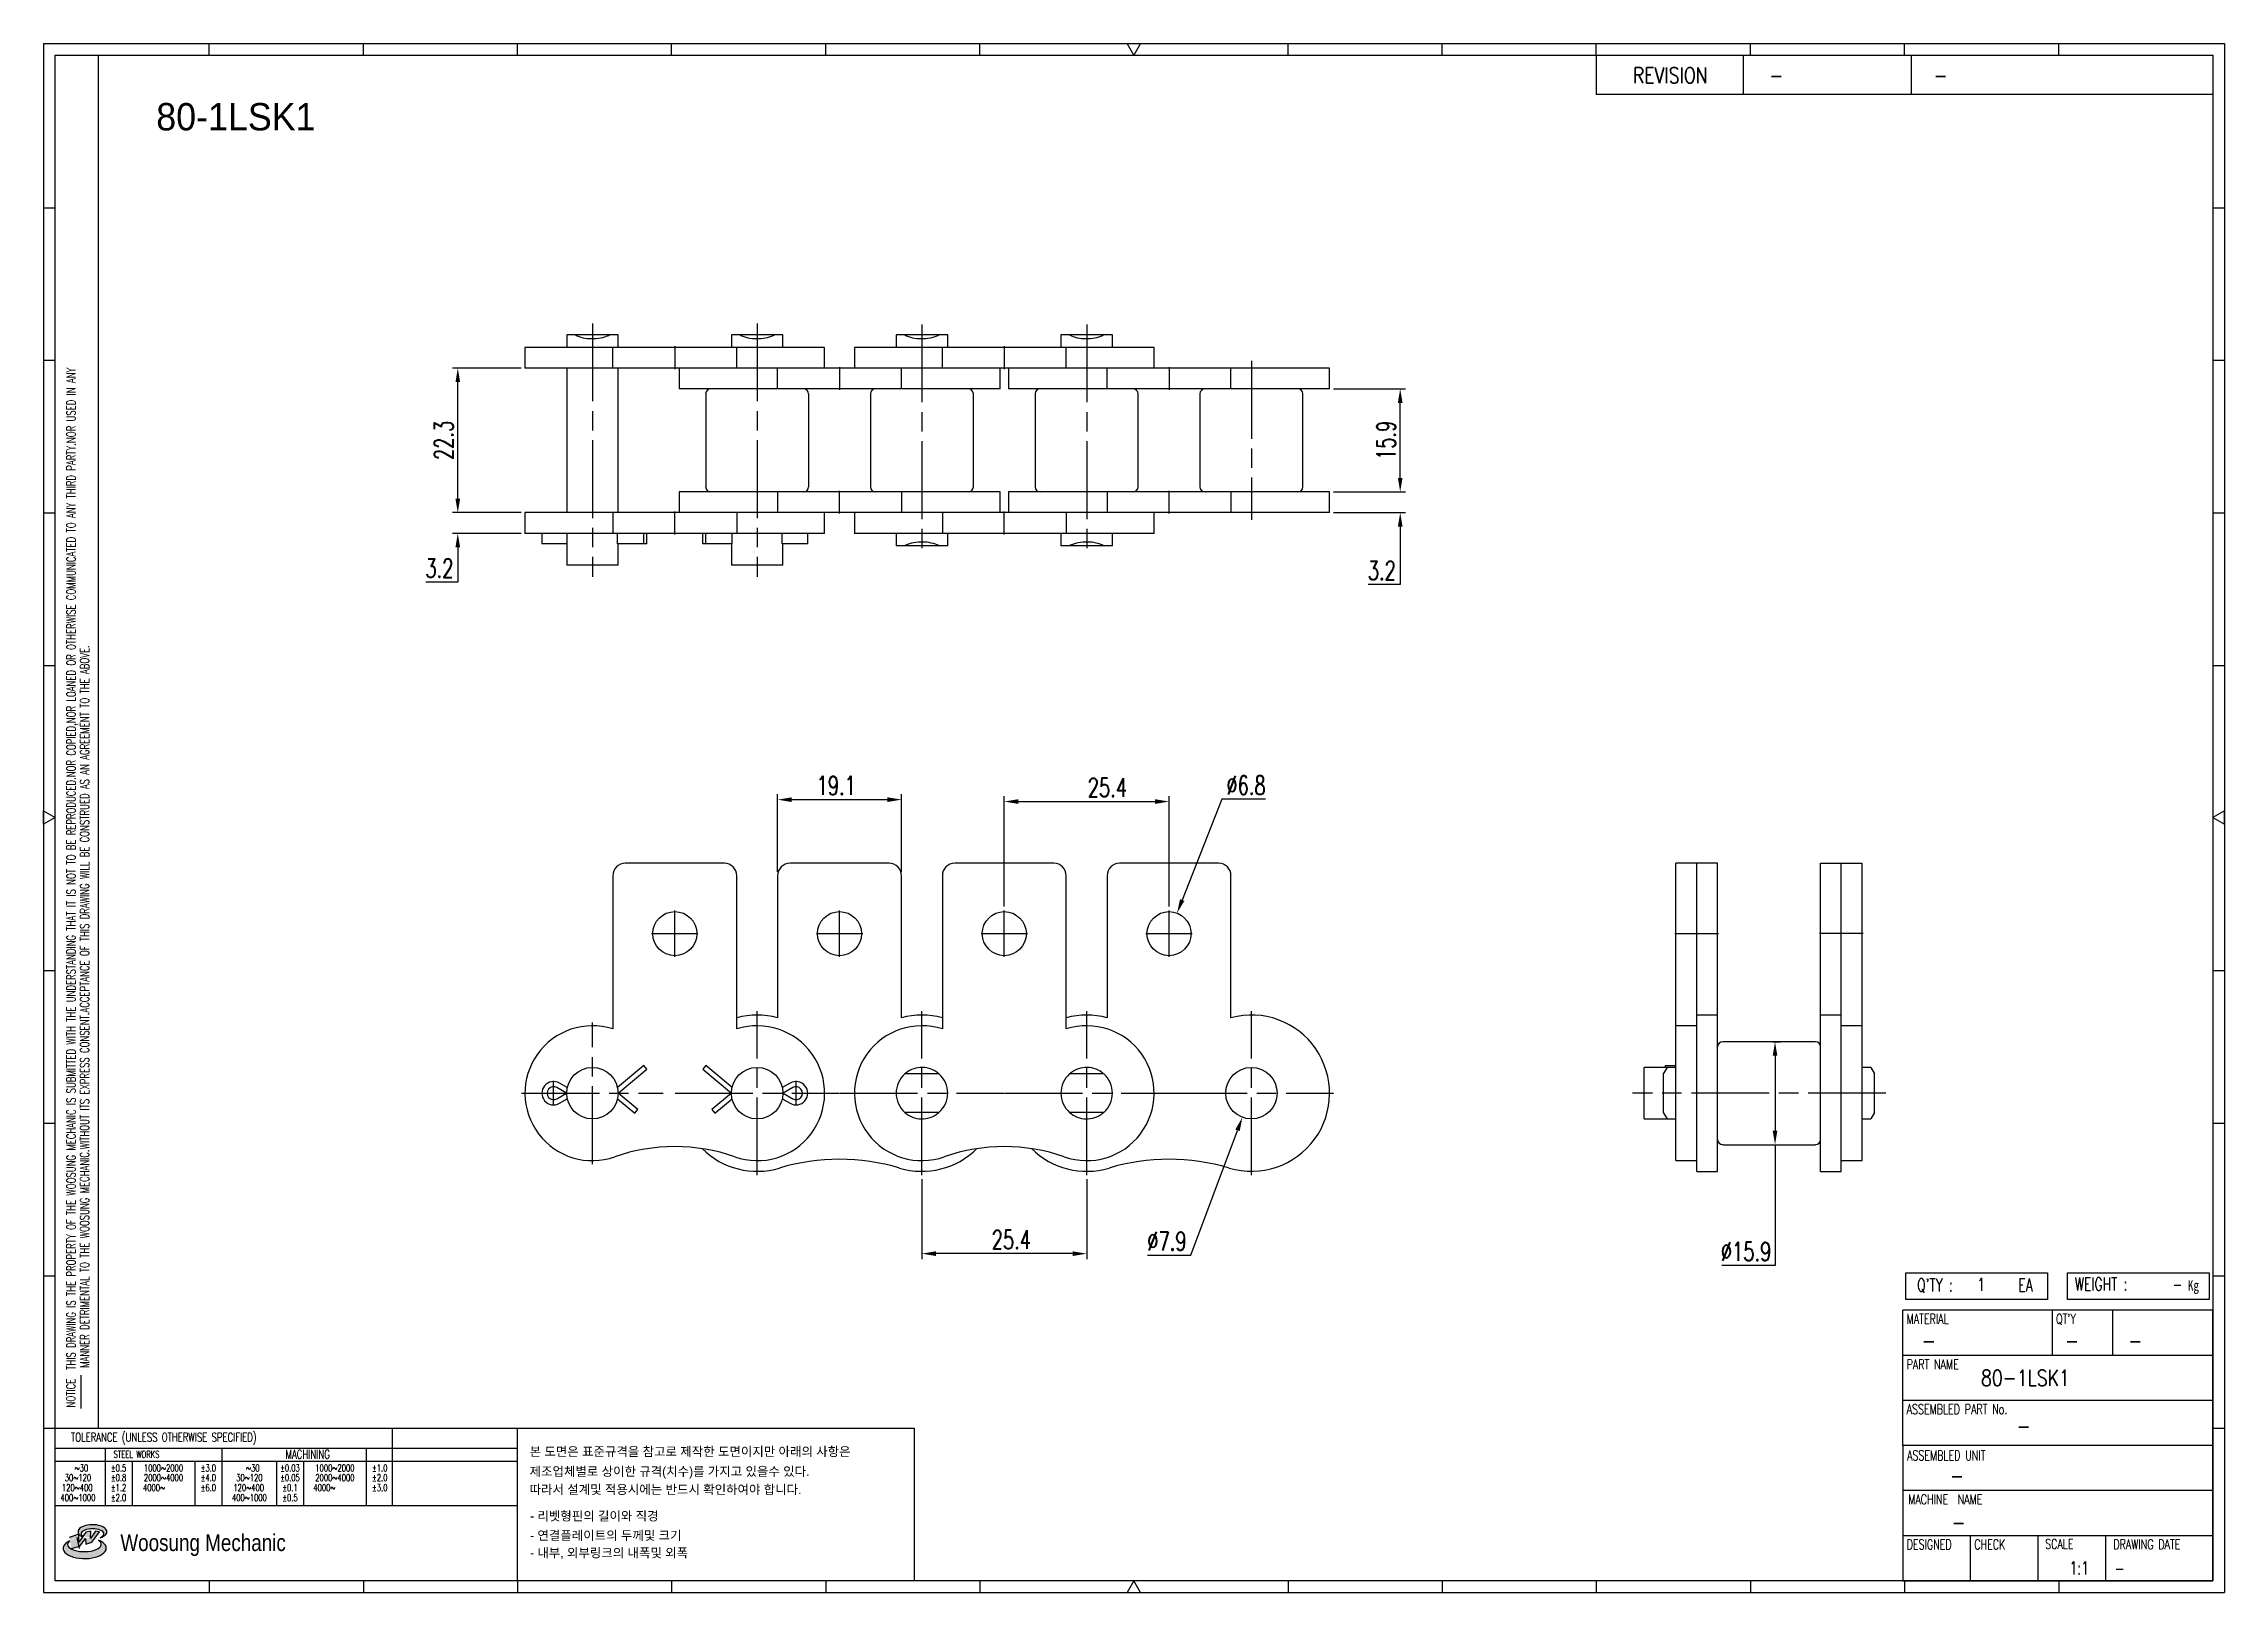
# Model space of a CAD drawing. Header units: millimetres. Extents: x 1209 to 1546, y 59 to 298.
import ezdxf
from ezdxf.enums import TextEntityAlignment as Align

# ---------------------------------------------------------------- set-up
doc = ezdxf.new("R2010")
doc.units = ezdxf.units.MM
doc.linetypes.add('AM_ISO08W050', pattern=[18, 12, -1.5, 3, -1.5])
doc.layers.get('Defpoints').update_dxf_attribs({"color": 80})
doc.layers.add('CL1', color=140, linetype='AM_ISO08W050', lineweight=25)
for name, color, linetype in [('S-DIM', 7, 'Continuous'), ('TITLE', 7, 'Continuous'), ('도면레이아웃', 7, 'Continuous')]:
    doc.layers.add(name, color=color, linetype=linetype)
doc.styles.add('HAN', font='ROMANS.shx', dxfattribs={"width": 0.7, "bigfont": 'whgtxt.shx'})
doc.styles.add('HKD_ST2', font='romans.shx', dxfattribs={"width": 0.7, "height": 4, "bigfont": '@extfont2.shx'})
doc.styles.add('HSG', font='SIMPLEX.shx', dxfattribs={"width": 0.7, "bigfont": 'HSG.shx'})
doc.styles.add('MtXpl_', font='Gulim.ttf')
doc.styles.add('SLDTEXTSTYLE4', font='arial.ttf', dxfattribs={"width": 0.8})
doc.dimstyles.new('AP1.2', dxfattribs={"dimscale": 1.2, "dimtxt": 2.4, "dimasz": 1.8, "dimexe": 0.7, "dimexo": 0.5, "dimgap": 0.6, "dimtad": 1, "dimtoh": 1, "dimdec": 1, "dimrnd": 0.01, "dimzin": 9, "dimdsep": 46, "dimtxsty": 'HSG', "dimcen": 0, "dimclrd": 251, "dimclre": 251, "dimclrt": 60, "dimazin": 2, "dimtp": 1, "dimtm": 1, "dimtfac": 0.5, "dimtdec": 1, "dimtofl": 0, "dimtmove": 0, "dimatfit": 3, "dimfxl": 0, "dimtvp": 1, "dimtolj": 2, "dimlwd": -1, "dimlwe": -1, "dimarcsym": 0})

# ---------------------------------------------------------------- blocks, each defined once
blk = doc.blocks.new('MAST')
at = {"layer": '도면레이아웃'}
h = blk.add_hatch(color=10, dxfattribs=at)
h.paths.add_polyline_path([(1.544, 35.177), (1.554, 34.966), (1.779, 35.034), (2.054, 35.422), (1.908, 35.446), (1.728, 35.167), (1.741, 35.439), (1.547, 35.405), (1.292, 35.041), (1.295, 35.33), (0.943, 35.208), (1.03, 34.8), (1.336, 34.885)])
edge = h.paths.add_edge_path()
edge.add_ellipse((1.795, 35.421), major_axis=(-0.53, 0), ratio=0.487785, start_angle=122.36065, end_angle=403.39574)
edge.add_line((1.411, 35.244), (1.419, 35.261))
edge.add_ellipse((1.798, 35.344), major_axis=(-0.423, 0), ratio=0.444396, start_angle=131.58977, end_angle=386.19408, ccw=False)
edge = h.paths.add_edge_path()
edge.add_ellipse((1.512, 34.815), major_axis=(-0.793, 0), ratio=0.480113, start_angle=314.67633, end_angle=590.85213)
edge.add_ellipse((1.501, 34.958), major_axis=(-0.62, 0), ratio=0.43311, start_angle=331.7024, end_angle=574.42495, ccw=False)
at = {"color": 140}
for p, q in [((0, 90.118), (80.15, 90.118)), ((0, 90.118), (0, 33.191)), ((80.15, 90.118), (80.15, 33.191)), ((57.068, 89.693), (57.068, 88.246)), ((62.47, 89.693), (62.47, 88.246)), ((68.635, 89.693), (68.635, 88.246)), ((79.725, 88.246), (57.068, 88.246)), ((68.449, 43.961), (68.449, 44.936)), ((68.449, 44.936), (73.654, 44.936)), ((73.654, 44.936), (73.654, 43.961)), ((74.39, 43.961), (74.39, 44.936)), ((74.39, 44.936), (79.595, 44.936)), ((79.595, 44.936), (79.595, 43.961)), ((68.336, 38.59), (68.336, 43.563)), ((79.725, 43.563), (68.336, 43.563)), ((73.654, 43.961), (68.449, 43.961)), ((73.827, 43.563), (73.827, 41.905)), ((79.595, 43.961), (74.39, 43.961)), ((76.037, 43.563), (76.037, 41.905)), ((79.725, 38.59), (79.725, 43.563)), ((79.725, 41.905), (68.336, 41.905)), ((79.725, 40.248), (68.336, 40.248)), ((68.336, 38.59), (68.336, 33.616)), ((79.725, 38.59), (68.336, 38.59)), ((79.725, 33.616), (79.725, 38.59)), ((79.725, 36.932), (68.336, 36.932)), ((79.725, 35.274), (68.336, 35.274)), ((70.822, 33.616), (70.822, 35.274)), ((73.309, 33.616), (73.309, 35.274)), ((75.796, 33.616), (75.796, 35.274)), ((0, 33.191), (80.15, 33.191)), ((68.336, 33.616), (79.725, 33.616))]:
    blk.add_line(p, q, dxfattribs=at)
for p, q in [((6.089, 89.693), (6.089, 90.118)), ((11.753, 89.693), (11.753, 90.118)), ((17.418, 89.693), (17.418, 90.118)), ((23.082, 89.693), (23.082, 90.118)), ((28.746, 89.693), (28.746, 90.118)), ((34.411, 89.693), (34.411, 90.118)), ((45.739, 89.693), (45.739, 90.118)), ((51.404, 89.693), (51.404, 90.118)), ((57.068, 89.693), (57.068, 90.118)), ((62.732, 89.693), (62.732, 90.118)), ((68.397, 89.693), (68.397, 90.118)), ((74.061, 89.693), (74.061, 90.118)), ((0, 84.085), (0.425, 84.085)), ((79.725, 84.085), (80.15, 84.085)), ((0, 78.478), (0.425, 78.478)), ((79.725, 78.478), (80.15, 78.478)), ((0, 72.87), (0.425, 72.87)), ((79.725, 72.87), (80.15, 72.87)), ((0, 67.262), (0.425, 67.262)), ((79.725, 67.262), (80.15, 67.262)), ((0, 56.047), (0.425, 56.047)), ((79.725, 56.047), (80.15, 56.047)), ((0, 50.439), (0.425, 50.439)), ((79.725, 50.439), (80.15, 50.439)), ((0, 44.832), (0.425, 44.832)), ((79.725, 44.832), (80.15, 44.832)), ((1.377, 39.947), (1.377, 41.174)), ((0, 39.224), (0.425, 39.224)), ((79.725, 39.224), (80.15, 39.224)), ((6.089, 33.616), (6.089, 33.191)), ((11.753, 33.616), (11.753, 33.191)), ((17.418, 33.616), (17.418, 33.191)), ((23.082, 33.616), (23.082, 33.191)), ((28.746, 33.616), (28.746, 33.191)), ((34.411, 33.616), (34.411, 33.191)), ((45.739, 33.616), (45.739, 33.191)), ((51.404, 33.616), (51.404, 33.191)), ((57.068, 33.616), (57.068, 33.191)), ((62.732, 33.616), (62.732, 33.191)), ((68.397, 33.616), (68.397, 33.191)), ((74.061, 33.616), (74.061, 33.191))]:
    blk.add_line(p, q)
at = {"color": 2}
for p, q in [((2.017, 39.224), (2.017, 89.693)), ((0.425, 39.224), (17.418, 39.224)), ((0.425, 38.487), (17.418, 38.487)), ((2.257, 38.487), (2.257, 36.382)), ((6.557, 38.5), (6.557, 36.382)), ((11.857, 38.487), (11.857, 36.382)), ((12.816, 39.224), (12.816, 36.382)), ((17.418, 33.616), (17.418, 39.224)), ((0.425, 38.012), (17.418, 38.012)), ((3.257, 38.012), (3.257, 36.382)), ((5.557, 38.012), (5.557, 36.382)), ((8.557, 38.012), (8.557, 36.382)), ((9.557, 38.026), (9.557, 36.382)), ((0.425, 36.382), (17.418, 36.382))]:
    blk.add_line(p, q, dxfattribs=at)
for points in [[(40.075, 89.693), (39.83, 90.118), (40.32, 90.118)], [(0.425, 61.679), (0, 61.433), (0, 61.924)], [(79.725, 61.679), (80.15, 61.433), (80.15, 61.924)], [(40.075, 33.616), (39.83, 33.191), (40.32, 33.191)]]:
    blk.add_lwpolyline(points, close=True)
at = {"color": 140}
blk.add_lwpolyline([(0.425, 89.693), (79.725, 89.693), (79.725, 33.616), (0.425, 33.616)], close=True, dxfattribs=at)
at = {"layer": '도면레이아웃'}
for p, q in [((1.295, 35.33), (0.943, 35.208)), ((1.547, 35.405), (1.292, 35.041)), ((1.292, 35.041), (1.295, 35.33)), ((1.741, 35.439), (1.547, 35.405)), ((1.908, 35.446), (1.728, 35.167)), ((1.728, 35.167), (1.741, 35.439)), ((1.779, 35.034), (2.054, 35.422)), ((2.054, 35.422), (1.908, 35.446)), ((1.03, 34.8), (1.336, 34.885)), ((1.224, 35.208), (1.311, 34.8)), ((1.224, 35.208), (1.224, 35.208)), ((1.336, 34.885), (1.544, 35.177)), ((1.419, 35.261), (1.411, 35.244)), ((1.544, 35.177), (1.554, 34.966)), ((1.554, 34.966), (1.779, 35.034))]:
    blk.add_line(p, q, dxfattribs=at)
for centre, major_axis, ratio, start_param, end_param in [((1.795, 35.421), (-0.53, 0), 0.487785, 2.135596, 7.040584), ((1.798, 35.344), (-0.423, 0), 0.444396, 2.296675, 6.740358), ((1.512, 34.815), (-0.793, 0), 0.480113, 5.492138, 10.312315), ((1.501, 34.958), (-0.62, 0), 0.43311, 5.789299, 10.025607)]:
    blk.add_ellipse(centre, major_axis=major_axis, ratio=ratio, start_param=start_param, end_param=end_param, dxfattribs=at)
for s, height, style, width, p in [('REVISION', 0.5806, 'HAN', 0.8, (58.415, 88.664)), ('-', 0.581, 'HAN', 0.8, (63.426, 88.664)), ('-', 0.581, 'HAN', 0.8, (69.468, 88.664)), ("Q'TY : ", 0.4746, 'HKD_ST2', 0.7, (68.857, 44.253)), ('1', 0.475, 'HKD_ST2', 0.7, (71.071, 44.275)), ('EA', 0.4746, 'HKD_ST2', 0.7, (72.578, 44.253)), ('WEIGHT : ', 0.4746, 'HKD_ST2', 0.7, (74.65, 44.286)), ('-', 0.581, 'HAN', 0.8, (69.029, 42.157)), ('-', 0.581, 'HAN', 0.8, (74.289, 42.157)), ('-', 0.581, 'HAN', 0.8, (76.623, 42.157)), ('-', 0.581, 'HAN', 0.8, (72.515, 39.013)), ('-', 0.581, 'HAN', 0.8, (70.067, 37.189)), ('-', 0.581, 'HAN', 0.8, (70.126, 35.48)), ('1:1', 0.4746, 'HKD_ST2', 0.7, (74.458, 33.848)), ('-', 0.475, 'HKD_ST2', 0.7, (76.112, 33.837))]:
    blk.add_text(s, height=height, dxfattribs=dict(style=style, width=width)).set_placement(p)
at = {"color": 6, "style": 'HKD_ST2', "width": 0.7}
for s, p in [(' THIS DRAWING IS THE PROPERTY OF THE WOOSUNG MECHANIC IS SUBMITTED WITH THE UNDERSTANDING THAT IT IS NOT TO BE REPRODUCED.NOR COPIED,NOR LOANED OR OTHERWISE COMMUNICATED TO ANY THIRD PARTY.NOR USED IN ANY', (1.173, 41.217)), ('MANNER DETRIMENTAL TO THE WOOSUNG MECHANIC.WITHOUT ITS EXPRESS CONSENT.ACCEPTANCE OF THIS DRAWING WILL BE CONSTRUED AS AN AGREEMENT TO THE ABOVE.', (1.672, 41.447))]:
    blk.add_text(s, height=0.326266, rotation=90, dxfattribs=at).set_placement(p)
at = {"style": 'HKD_ST2', "width": 0.7}
blk.add_text('-', height=0.475, dxfattribs=at).set_placement((78.613, 44.286), align=Align.RIGHT)
at = {"color": 254, "style": 'HKD_ST2', "width": 0.7}
for s, height, p in [('MATERIAL', 0.3651, (68.474, 43.425)), ("QT'Y", 0.3651, (73.965, 43.425)), ('PART NAME', 0.3651, (68.474, 41.756)), ('ASSEMBLED PART No.', 0.36511, (68.474, 40.109)), ('ASSEMBLED UNIT', 0.36511, (68.49, 38.408)), ('MACHINE  NAME', 0.36511, (68.532, 36.794)), ('DESIGNED', 0.3651, (68.474, 35.136)), ('CHECK', 0.3651, (70.961, 35.136)), ('SCALE', 0.3651, (73.566, 35.153)), ('DRAWING DATE', 0.36511, (76.071, 35.141))]:
    blk.add_text(s, height=height, dxfattribs=at).set_placement(p, align=Align.TOP_LEFT)
at = {"style": 'HKD_ST2', "width": 0.7}
blk.add_text('NOTICE', height=0.3263, rotation=90, dxfattribs=at).set_placement((1.163, 39.988))
blk.add_text('TOLERANCE (UNLESS OTHERWISE SPECIFIED)', height=0.32627, dxfattribs=at).set_placement((4.417, 38.896), align=Align.MIDDLE_CENTER)
at = {"color": 4, "style": 'HKD_ST2', "width": 0.7}
for s, height, p in [('%%12630', 0.261, (1.389, 37.762)), ('1000%%1262000', 0.26101, (4.407, 37.762)), ('%%12630', 0.261, (7.689, 37.762)), ('1000%%1262000', 0.26101, (10.707, 37.762)), ('120%%126400', 0.26101, (1.237, 37.045)), ('30%%126120', 0.261, (1.263, 37.411)), ('4000%%126', 0.261, (4.061, 37.045)), ('2000%%1264000', 0.26101, (4.407, 37.411)), ('120%%126400', 0.26101, (7.537, 37.045)), ('30%%126120', 0.261, (7.563, 37.411)), ('4000%%126', 0.261, (10.321, 37.045)), ('2000%%1264000', 0.26101, (10.707, 37.411)), ('400%%1261000', 0.26101, (1.263, 36.67)), ('400%%1261000', 0.26101, (7.563, 36.67))]:
    blk.add_text(s, height=height, dxfattribs=at).set_placement(p, align=Align.MIDDLE_CENTER)
for s, height, p in [('%%P0.5', 0.261, (2.757, 37.762)), ('STEEL WORKS', 0.26101, (3.416, 38.268)), ('%%P3.0', 0.261, (6.057, 37.762)), ('%%P0.03', 0.261, (9.057, 37.762)), ('MACHINING', 0.3263, (9.707, 38.27)), ('%%P1.0', 0.261, (12.357, 37.762)), ('%%P0.8', 0.261, (2.757, 37.411)), ('%%P1.2', 0.261, (2.757, 37.045)), ('%%P4.0', 0.261, (6.057, 37.411)), ('%%P6.0', 0.261, (6.057, 37.045)), ('%%P0.05', 0.261, (9.057, 37.411)), ('%%P0.1', 0.261, (9.057, 37.045)), ('%%P2.0', 0.261, (12.357, 37.411)), ('%%P3.0', 0.261, (12.357, 37.045)), ('%%P2.0', 0.261, (2.757, 36.67)), ('%%P0.5', 0.261, (9.057, 36.67))]:
    blk.add_text(s, height=height, dxfattribs=at).set_placement(p, align=Align.MIDDLE)
at = {"color": 1, "style": 'SLDTEXTSTYLE4', "width": 0.8}
blk.add_text('Woosung Mechanic', height=0.61957, dxfattribs=at).set_placement((2.822, 34.711))
at = {"layer": 'TITLE', "width": 0.8}
blk.add_text('Kg', height=0.3789, dxfattribs=at).set_placement((78.807, 44.286))
blk = doc.blocks.new('*D2')
at = {"layer": 'Defpoints', "color": 0, "transparency": 16777216}
for p in [(1407.75, 228.45), (1418.64, 228.45), (1407.75, 225.25)]:
    blk.add_point(p, dxfattribs=at)
at = {"layer": 'S-DIM', "color": 251, "linetype": 'ByBlock', "transparency": 16777216}
for p, q in [((1418.64, 230.61), (1418.64, 232.77)), ((1408.35, 228.45), (1419.48, 228.45)), ((1408.35, 225.25), (1419.48, 225.25)), ((1418.64, 223.09), (1418.64, 214.17)), ((1418.64, 214.17), (1413.7, 214.17))]:
    blk.add_line(p, q, dxfattribs=at)
at = {"layer": 'S-DIM', "color": 251, "transparency": 16777216}
for points in [[(1418.28, 230.61), (1419, 230.61), (1418.64, 228.45)], [(1418.28, 223.09), (1419, 223.09), (1418.64, 225.25)]]:
    blk.add_solid(points, dxfattribs=at)
at = {"layer": 'S-DIM', "color": 60, "transparency": 16777216, "insert": (1415.81, 216.33), "char_height": 2.88, "attachment_point": 5, "style": 'HSG'}
blk.add_mtext('\\A2;3.2', dxfattribs=at)
blk = doc.blocks.new('*D3')
at = {"layer": 'Defpoints', "color": 0, "transparency": 16777216}
for p in [(1407.75, 244.33), (1418.64, 244.33), (1407.75, 228.45)]:
    blk.add_point(p, dxfattribs=at)
at = {"layer": 'S-DIM', "color": 251, "linetype": 'ByBlock', "transparency": 16777216}
for p, q in [((1408.35, 244.33), (1419.48, 244.33)), ((1418.64, 230.61), (1418.64, 242.17)), ((1408.35, 228.45), (1419.48, 228.45))]:
    blk.add_line(p, q, dxfattribs=at)
at = {"layer": 'S-DIM', "color": 251, "transparency": 16777216}
for points in [[(1418.28, 242.17), (1419, 242.17), (1418.64, 244.33)], [(1418.28, 230.61), (1419, 230.61), (1418.64, 228.45)]]:
    blk.add_solid(points, dxfattribs=at)
at = {"layer": 'S-DIM', "color": 60, "transparency": 16777216, "insert": (1416.48, 236.39), "char_height": 2.88, "attachment_point": 5, "rotation": 90, "style": 'HSG'}
blk.add_mtext('\\A2;15.9', dxfattribs=at)
blk = doc.blocks.new('*D4')
at = {"layer": 'Defpoints', "color": 0, "transparency": 16777216}
for p in [(1273.34, 225.25), (1283.7, 225.25), (1283.7, 222.05)]:
    blk.add_point(p, dxfattribs=at)
at = {"layer": 'S-DIM', "color": 251, "linetype": 'ByBlock', "transparency": 16777216}
for p, q in [((1273.34, 227.41), (1273.34, 229.57)), ((1283.1, 225.25), (1272.5, 225.25)), ((1283.1, 222.05), (1272.5, 222.05)), ((1273.34, 219.89), (1273.34, 214.5)), ((1273.34, 214.5), (1268.39, 214.5))]:
    blk.add_line(p, q, dxfattribs=at)
at = {"layer": 'S-DIM', "color": 251, "transparency": 16777216}
for points in [[(1272.98, 227.41), (1273.7, 227.41), (1273.34, 225.25)], [(1272.98, 219.89), (1273.7, 219.89), (1273.34, 222.05)]]:
    blk.add_solid(points, dxfattribs=at)
at = {"layer": 'S-DIM', "color": 60, "transparency": 16777216, "insert": (1270.51, 216.66), "char_height": 2.88, "attachment_point": 5, "style": 'HSG'}
blk.add_mtext('\\A2;3.2', dxfattribs=at)
blk = doc.blocks.new('*D5')
at = {"layer": 'Defpoints', "color": 0, "transparency": 16777216}
for p in [(1273.34, 247.53), (1283.7, 247.53), (1283.7, 225.25)]:
    blk.add_point(p, dxfattribs=at)
at = {"layer": 'S-DIM', "color": 251, "linetype": 'ByBlock', "transparency": 16777216}
for p, q in [((1283.1, 247.53), (1272.5, 247.53)), ((1273.34, 227.41), (1273.34, 245.37)), ((1283.1, 225.25), (1272.5, 225.25))]:
    blk.add_line(p, q, dxfattribs=at)
at = {"layer": 'S-DIM', "color": 251, "transparency": 16777216}
for points in [[(1272.98, 245.37), (1273.7, 245.37), (1273.34, 247.53)], [(1272.98, 227.41), (1273.7, 227.41), (1273.34, 225.25)]]:
    blk.add_solid(points, dxfattribs=at)
at = {"layer": 'S-DIM', "color": 60, "transparency": 16777216, "insert": (1271.18, 236.39), "char_height": 2.88, "attachment_point": 5, "rotation": 90, "style": 'HSG'}
blk.add_mtext('\\A2;22.3', dxfattribs=at)
blk = doc.blocks.new('*D6')
at = {"layer": 'Defpoints', "color": 0, "transparency": 16777216}
for p in [(1341.75, 180.99), (1322.65, 169.27), (1341.75, 169.27)]:
    blk.add_point(p, dxfattribs=at)
at = {"layer": 'S-DIM', "color": 251, "linetype": 'ByBlock', "transparency": 16777216}
for p, q in [((1322.65, 169.87), (1322.65, 181.83)), ((1341.75, 169.87), (1341.75, 181.83)), ((1324.81, 180.99), (1339.59, 180.99))]:
    blk.add_line(p, q, dxfattribs=at)
at = {"layer": 'S-DIM', "color": 251, "transparency": 16777216}
for points in [[(1324.81, 181.35), (1324.81, 180.63), (1322.65, 180.99)], [(1339.59, 181.35), (1339.59, 180.63), (1341.75, 180.99)]]:
    blk.add_solid(points, dxfattribs=at)
at = {"layer": 'S-DIM', "color": 60, "transparency": 16777216, "insert": (1331.68, 183.15), "char_height": 2.88, "attachment_point": 5, "style": 'HSG'}
blk.add_mtext('\\A2;19.1', dxfattribs=at)
blk = doc.blocks.new('*D7')
at = {"layer": 'Defpoints', "color": 0, "transparency": 16777216}
for p in [(1383, 180.7), (1357.6, 163.9), (1383, 163.9)]:
    blk.add_point(p, dxfattribs=at)
at = {"layer": 'S-DIM', "color": 251, "linetype": 'ByBlock', "transparency": 16777216}
for p, q in [((1357.6, 164.5), (1357.6, 181.54)), ((1359.76, 180.7), (1380.84, 180.7)), ((1383, 164.5), (1383, 181.54))]:
    blk.add_line(p, q, dxfattribs=at)
at = {"layer": 'S-DIM', "color": 251, "transparency": 16777216}
for points in [[(1359.76, 181.06), (1359.76, 180.34), (1357.6, 180.7)], [(1380.84, 181.06), (1380.84, 180.34), (1383, 180.7)]]:
    blk.add_solid(points, dxfattribs=at)
at = {"layer": 'S-DIM', "color": 60, "transparency": 16777216, "insert": (1373.49, 182.86), "char_height": 2.88, "attachment_point": 5, "style": 'HSG'}
blk.add_mtext('\\A2;25.4', dxfattribs=at)
blk = doc.blocks.new('*D8')
at = {"layer": 'Defpoints', "color": 0, "transparency": 16777216}
for p in [(1384.24, 163.5), (1381.76, 157.17)]:
    blk.add_point(p, dxfattribs=at)
at = {"layer": 'S-DIM', "color": 251, "linetype": 'ByBlock', "transparency": 16777216}
for p, q in [((1391.13, 181.05), (1385.03, 165.51)), ((1397.89, 181.05), (1391.13, 181.05))]:
    blk.add_line(p, q, dxfattribs=at)
at = {"layer": 'S-DIM', "color": 251, "transparency": 16777216}
blk.add_solid([(1384.69, 165.64), (1385.36, 165.38), (1384.24, 163.5)], dxfattribs=at)
at = {"layer": 'S-DIM', "color": 60, "transparency": 16777216, "insert": (1394.87, 183.21), "char_height": 2.88, "attachment_point": 5, "style": 'HSG'}
blk.add_mtext('\\A2;∅6.8', dxfattribs=at)
blk = doc.blocks.new('*D9')
at = {"layer": 'Defpoints', "color": 0, "transparency": 16777216}
for p in [(1344.9, 123.08), (1370.3, 123.08), (1344.9, 110.99)]:
    blk.add_point(p, dxfattribs=at)
at = {"layer": 'S-DIM', "color": 251, "linetype": 'ByBlock', "transparency": 16777216}
for p, q in [((1344.9, 122.48), (1344.9, 110.15)), ((1370.3, 122.48), (1370.3, 110.15)), ((1368.14, 110.99), (1347.06, 110.99))]:
    blk.add_line(p, q, dxfattribs=at)
at = {"layer": 'S-DIM', "color": 251, "transparency": 16777216}
for points in [[(1347.06, 111.35), (1347.06, 110.63), (1344.9, 110.99)], [(1368.14, 111.35), (1368.14, 110.63), (1370.3, 110.99)]]:
    blk.add_solid(points, dxfattribs=at)
at = {"layer": 'S-DIM', "color": 60, "transparency": 16777216, "insert": (1358.68, 113.15), "char_height": 2.88, "attachment_point": 5, "style": 'HSG'}
blk.add_mtext('\\A2;25.4', dxfattribs=at)
blk = doc.blocks.new('*D10')
at = {"layer": 'Defpoints', "color": 0, "transparency": 16777216}
for p in [(1397.09, 139.45), (1394.31, 132.02)]:
    blk.add_point(p, dxfattribs=at)
at = {"layer": 'S-DIM', "color": 251, "linetype": 'ByBlock', "transparency": 16777216}
for p, q in [((1386.36, 110.77), (1393.55, 129.99)), ((1379.69, 110.77), (1386.36, 110.77))]:
    blk.add_line(p, q, dxfattribs=at)
at = {"layer": 'S-DIM', "color": 251, "transparency": 16777216}
blk.add_solid([(1393.21, 130.12), (1393.89, 129.87), (1394.31, 132.02)], dxfattribs=at)
at = {"layer": 'S-DIM', "color": 60, "transparency": 16777216, "insert": (1382.67, 112.93), "char_height": 2.88, "attachment_point": 5, "style": 'HSG'}
blk.add_mtext('\\A2;∅7.9', dxfattribs=at)
blk = doc.blocks.new('*D11')
at = {"layer": 'Defpoints', "color": 0, "transparency": 16777216}
for p in [(1475.5, 143.67), (1475.5, 127.79), (1476.43, 127.79)]:
    blk.add_point(p, dxfattribs=at)
at = {"layer": 'S-DIM', "color": 251, "linetype": 'ByBlock', "transparency": 16777216}
for p, q in [((1476.1, 143.67), (1477.27, 143.67)), ((1476.43, 141.51), (1476.43, 129.95)), ((1476.1, 127.79), (1477.27, 127.79)), ((1476.43, 127.79), (1476.43, 109.16)), ((1476.43, 109.16), (1468.22, 109.16))]:
    blk.add_line(p, q, dxfattribs=at)
at = {"layer": 'S-DIM', "color": 251, "transparency": 16777216}
for points in [[(1476.07, 141.51), (1476.79, 141.51), (1476.43, 143.67)], [(1476.07, 129.95), (1476.79, 129.95), (1476.43, 127.79)]]:
    blk.add_solid(points, dxfattribs=at)
at = {"layer": 'S-DIM', "color": 60, "transparency": 16777216, "insert": (1471.96, 111.32), "char_height": 2.88, "attachment_point": 5, "style": 'HSG'}
blk.add_mtext('\\A2;%%c15.9', dxfattribs=at)

msp = doc.modelspace()

# ---------------------------------------------------------------- linework, layer by layer
for p, q in [((1290.13, 252.64), (1290.13, 250.73)), ((1298.07, 252.64), (1290.13, 252.64)), ((1291.47, 252.64), (1291.74, 252.51)), ((1291.74, 252.51), (1292.03, 252.4)), ((1292.03, 252.4), (1292.33, 252.31)), ((1292.33, 252.31), (1292.65, 252.22)), ((1292.65, 252.22), (1292.98, 252.16)), ((1295.03, 252.13), (1295.36, 252.19)), ((1295.36, 252.19), (1295.69, 252.26)), ((1295.69, 252.26), (1296, 252.35)), ((1296, 252.35), (1296.29, 252.45)), ((1296.29, 252.45), (1296.57, 252.57)), ((1296.57, 252.57), (1296.72, 252.64)), ((1298.07, 250.73), (1298.07, 252.64)), ((1315.53, 252.64), (1315.53, 250.73)), ((1323.47, 252.64), (1315.53, 252.64)), ((1316.87, 252.64), (1317.14, 252.51)), ((1317.14, 252.51), (1317.43, 252.4)), ((1317.43, 252.4), (1317.73, 252.31)), ((1317.73, 252.31), (1318.05, 252.22)), ((1318.05, 252.22), (1318.38, 252.16)), ((1320.43, 252.13), (1320.76, 252.19)), ((1320.76, 252.19), (1321.09, 252.26)), ((1321.09, 252.26), (1321.4, 252.35)), ((1321.4, 252.35), (1321.69, 252.45)), ((1321.69, 252.45), (1321.97, 252.57)), ((1321.97, 252.57), (1322.12, 252.64)), ((1323.47, 250.73), (1323.47, 252.64)), ((1340.93, 252.64), (1340.93, 250.73)), ((1348.87, 252.64), (1340.93, 252.64)), ((1342.27, 252.64), (1342.54, 252.51)), ((1342.54, 252.51), (1342.83, 252.4)), ((1342.83, 252.4), (1343.13, 252.31)), ((1343.13, 252.31), (1343.45, 252.22)), ((1343.45, 252.22), (1343.78, 252.16)), ((1345.83, 252.13), (1346.16, 252.19)), ((1346.16, 252.19), (1346.49, 252.26)), ((1346.49, 252.26), (1346.8, 252.35)), ((1346.8, 252.35), (1347.09, 252.45)), ((1347.09, 252.45), (1347.37, 252.57)), ((1347.37, 252.57), (1347.52, 252.64)), ((1348.87, 250.73), (1348.87, 252.64)), ((1366.33, 252.64), (1366.33, 250.73)), ((1374.27, 252.64), (1366.33, 252.64)), ((1367.67, 252.64), (1367.94, 252.51)), ((1367.94, 252.51), (1368.23, 252.4)), ((1368.23, 252.4), (1368.53, 252.31)), ((1368.53, 252.31), (1368.85, 252.22)), ((1368.85, 252.22), (1369.18, 252.16)), ((1371.23, 252.13), (1371.56, 252.19)), ((1371.56, 252.19), (1371.89, 252.26)), ((1371.89, 252.26), (1372.2, 252.35)), ((1372.2, 252.35), (1372.49, 252.45)), ((1372.49, 252.45), (1372.77, 252.57)), ((1372.77, 252.57), (1372.92, 252.64)), ((1374.27, 250.73), (1374.27, 252.64)), ((1329.9, 250.73), (1283.7, 250.73)), ((1283.7, 250.73), (1283.7, 247.53)), ((1292.98, 252.16), (1293.31, 252.11)), ((1293.31, 252.11), (1293.65, 252.08)), ((1293.65, 252.08), (1294, 252.07)), ((1294, 252.07), (1294.35, 252.07)), ((1294.35, 252.07), (1294.69, 252.09)), ((1294.69, 252.09), (1295.03, 252.13)), ((1297.25, 247.53), (1297.25, 250.73)), ((1316.35, 247.53), (1316.35, 250.73)), ((1318.38, 252.16), (1318.71, 252.11)), ((1318.71, 252.11), (1319.05, 252.08)), ((1319.05, 252.08), (1319.4, 252.07)), ((1319.4, 252.07), (1319.75, 252.07)), ((1319.75, 252.07), (1320.09, 252.09)), ((1320.09, 252.09), (1320.43, 252.13)), ((1329.9, 247.53), (1329.9, 250.73)), ((1380.7, 250.73), (1334.5, 250.73)), ((1334.5, 250.73), (1334.5, 247.53)), ((1343.78, 252.16), (1344.11, 252.11)), ((1344.11, 252.11), (1344.45, 252.08)), ((1344.45, 252.08), (1344.8, 252.07)), ((1344.8, 252.07), (1345.15, 252.07)), ((1345.15, 252.07), (1345.49, 252.09)), ((1345.49, 252.09), (1345.83, 252.13)), ((1348.05, 247.53), (1348.05, 250.73)), ((1367.15, 247.53), (1367.15, 250.73)), ((1369.18, 252.16), (1369.51, 252.11)), ((1369.51, 252.11), (1369.85, 252.08)), ((1369.85, 252.08), (1370.2, 252.07)), ((1370.2, 252.07), (1370.55, 252.07)), ((1370.55, 252.07), (1370.89, 252.09)), ((1370.89, 252.09), (1371.23, 252.13)), ((1380.7, 247.53), (1380.7, 250.73)), ((1316.35, 247.53), (1283.7, 247.53)), ((1290.13, 247.53), (1290.13, 225.25)), ((1298.07, 225.25), (1298.07, 247.53)), ((1307.45, 247.53), (1307.45, 244.33)), ((1348.05, 247.53), (1316.35, 247.53)), ((1322.65, 244.33), (1322.65, 247.53)), ((1341.75, 244.33), (1341.75, 247.53)), ((1367.15, 247.53), (1348.05, 247.53)), ((1356.95, 244.33), (1356.95, 247.53)), ((1358.25, 247.53), (1358.25, 244.33)), ((1407.75, 247.53), (1367.15, 247.53)), ((1373.45, 244.33), (1373.45, 247.53)), ((1392.55, 244.33), (1392.55, 247.53)), ((1407.75, 244.33), (1407.75, 247.53)), ((1356.95, 244.33), (1307.45, 244.33)), ((1311.56, 243.54), (1311.56, 229.24)), ((1327.44, 229.24), (1327.44, 243.54)), ((1336.96, 243.54), (1336.96, 229.24)), ((1352.84, 229.24), (1352.84, 243.54)), ((1407.75, 244.33), (1358.25, 244.33)), ((1362.36, 243.54), (1362.36, 229.24)), ((1378.24, 229.24), (1378.24, 243.54)), ((1387.76, 243.54), (1387.76, 229.24)), ((1403.64, 229.24), (1403.64, 243.54)), ((1356.95, 228.45), (1307.45, 228.45)), ((1307.45, 228.45), (1307.45, 225.25)), ((1322.65, 228.45), (1322.65, 225.25)), ((1341.75, 228.45), (1341.75, 225.25)), ((1356.95, 225.25), (1356.95, 228.45)), ((1407.75, 228.45), (1358.25, 228.45)), ((1358.25, 228.45), (1358.25, 225.25)), ((1373.45, 228.45), (1373.45, 225.25)), ((1392.55, 228.45), (1392.55, 225.25)), ((1407.75, 225.25), (1407.75, 228.45)), ((1316.35, 225.25), (1283.7, 225.25)), ((1283.7, 225.25), (1283.7, 222.05)), ((1329.9, 222.05), (1283.7, 222.05)), ((1286.31, 222.05), (1286.31, 220.45)), ((1290.22, 220.45), (1290.22, 222.05)), ((1297.25, 225.25), (1297.25, 222.05)), ((1297.97, 220.45), (1297.97, 222.05)), ((1302.04, 220.45), (1302.04, 222.05)), ((1302.5, 220.45), (1302.5, 222.05)), ((1311.1, 220.45), (1311.1, 222.05)), ((1311.56, 220.45), (1311.56, 222.05)), ((1315.62, 220.45), (1315.62, 222.05)), ((1348.05, 225.25), (1316.35, 225.25)), ((1316.35, 225.25), (1316.35, 222.05)), ((1323.37, 220.45), (1323.37, 222.05)), ((1327.29, 220.45), (1327.29, 222.05)), ((1329.9, 222.05), (1329.9, 225.25)), ((1334.5, 225.25), (1334.5, 222.05)), ((1380.7, 222.05), (1334.5, 222.05)), ((1340.93, 222.05), (1340.93, 220.14)), ((1367.15, 225.25), (1348.05, 225.25)), ((1348.05, 225.25), (1348.05, 222.05)), ((1348.87, 220.14), (1348.87, 222.05)), ((1366.33, 222.05), (1366.33, 220.14)), ((1407.75, 225.25), (1367.15, 225.25)), ((1367.15, 225.25), (1367.15, 222.05)), ((1374.27, 220.14), (1374.27, 222.05)), ((1380.7, 222.05), (1380.7, 225.25)), ((1290.22, 220.45), (1286.31, 220.45)), ((1290.13, 220.45), (1290.13, 217.14)), ((1302.5, 220.45), (1297.97, 220.45)), ((1298.07, 217.14), (1298.07, 220.45)), ((1315.62, 220.45), (1311.1, 220.45)), ((1315.53, 220.45), (1315.53, 217.14)), ((1327.29, 220.45), (1323.37, 220.45)), ((1323.47, 217.14), (1323.47, 220.45)), ((1348.87, 220.14), (1340.93, 220.14)), ((1342.42, 220.21), (1342.27, 220.14)), ((1342.7, 220.33), (1342.42, 220.21)), ((1343, 220.43), (1342.7, 220.33)), ((1343.31, 220.52), (1343, 220.43)), ((1343.63, 220.59), (1343.31, 220.52)), ((1343.96, 220.65), (1343.63, 220.59)), ((1344.3, 220.69), (1343.96, 220.65)), ((1344.65, 220.71), (1344.3, 220.69)), ((1344.99, 220.71), (1344.65, 220.71)), ((1345.34, 220.7), (1344.99, 220.71)), ((1345.68, 220.67), (1345.34, 220.7)), ((1346.02, 220.62), (1345.68, 220.67)), ((1346.35, 220.55), (1346.02, 220.62)), ((1346.66, 220.47), (1346.35, 220.55)), ((1346.97, 220.38), (1346.66, 220.47)), ((1347.25, 220.26), (1346.97, 220.38)), ((1347.52, 220.14), (1347.25, 220.26)), ((1374.27, 220.14), (1366.33, 220.14)), ((1367.82, 220.21), (1367.67, 220.14)), ((1368.1, 220.33), (1367.82, 220.21)), ((1368.4, 220.43), (1368.1, 220.33)), ((1368.71, 220.52), (1368.4, 220.43)), ((1369.03, 220.59), (1368.71, 220.52)), ((1369.36, 220.65), (1369.03, 220.59)), ((1369.7, 220.69), (1369.36, 220.65)), ((1370.05, 220.71), (1369.7, 220.69)), ((1370.39, 220.71), (1370.05, 220.71)), ((1370.74, 220.7), (1370.39, 220.71)), ((1371.08, 220.67), (1370.74, 220.7)), ((1371.42, 220.62), (1371.08, 220.67)), ((1371.75, 220.55), (1371.42, 220.62)), ((1372.06, 220.47), (1371.75, 220.55)), ((1372.37, 220.38), (1372.06, 220.47)), ((1372.65, 220.26), (1372.37, 220.38)), ((1372.92, 220.14), (1372.65, 220.26)), ((1298.07, 217.14), (1290.13, 217.14)), ((1323.47, 217.14), (1315.53, 217.14)), ((1297.25, 169.27), (1297.25, 145.65)), ((1314.44, 171.18), (1299.16, 171.18)), ((1316.35, 145.65), (1316.35, 169.27)), ((1322.65, 169.27), (1322.65, 147.37)), ((1339.84, 171.18), (1324.56, 171.18)), ((1341.75, 147.37), (1341.75, 169.27)), ((1348.05, 169.27), (1348.05, 145.65)), ((1365.24, 171.18), (1349.96, 171.18)), ((1367.15, 145.65), (1367.15, 169.27)), ((1373.45, 169.27), (1373.45, 147.37)), ((1390.64, 171.18), (1375.36, 171.18)), ((1392.55, 147.37), (1392.55, 169.27)), ((1464.36, 171.18), (1461.16, 171.18)), ((1461.16, 125.33), (1461.16, 171.18)), ((1467.56, 171.18), (1464.36, 171.18)), ((1464.36, 123.68), (1464.36, 171.18)), ((1467.56, 123.68), (1467.56, 171.18)), ((1483.44, 171.18), (1486.64, 171.18)), ((1483.44, 123.68), (1483.44, 171.18)), ((1486.64, 123.68), (1486.64, 171.18)), ((1486.64, 171.18), (1489.84, 171.18)), ((1489.84, 125.33), (1489.84, 171.18)), ((1464.36, 146.13), (1461.16, 146.13)), ((1467.56, 147.78), (1464.36, 147.78)), ((1486.64, 147.78), (1483.44, 147.78)), ((1489.84, 146.13), (1486.64, 146.13)), ((1482.65, 143.67), (1468.36, 143.67)), ((1302.04, 140), (1297.97, 136.59)), ((1298.07, 135.73), (1302.5, 139.45)), ((1302.5, 139.45), (1302.04, 140)), ((1311.56, 140), (1311.1, 139.45)), ((1311.1, 139.45), (1315.53, 135.73)), ((1315.62, 136.59), (1311.56, 140)), ((1342.42, 138.84), (1342.27, 138.71)), ((1347.52, 138.71), (1342.27, 138.71)), ((1342.7, 139.04), (1342.42, 138.84)), ((1343, 139.22), (1342.7, 139.04)), ((1343.31, 139.37), (1343, 139.22)), ((1343.63, 139.5), (1343.31, 139.37)), ((1343.96, 139.59), (1343.63, 139.5)), ((1344.3, 139.66), (1343.96, 139.59)), ((1344.65, 139.7), (1344.3, 139.66)), ((1344.99, 139.7), (1344.65, 139.7)), ((1345.34, 139.68), (1344.99, 139.7)), ((1345.68, 139.63), (1345.34, 139.68)), ((1346.02, 139.54), (1345.68, 139.63)), ((1346.35, 139.43), (1346.02, 139.54)), ((1346.66, 139.29), (1346.35, 139.43)), ((1346.97, 139.12), (1346.66, 139.29)), ((1347.25, 138.93), (1346.97, 139.12)), ((1347.52, 138.71), (1347.25, 138.93)), ((1367.82, 138.84), (1367.67, 138.71)), ((1372.92, 138.71), (1367.67, 138.71)), ((1368.1, 139.04), (1367.82, 138.84)), ((1368.4, 139.22), (1368.1, 139.04)), ((1368.71, 139.37), (1368.4, 139.22)), ((1369.03, 139.5), (1368.71, 139.37)), ((1369.36, 139.59), (1369.03, 139.5)), ((1369.7, 139.66), (1369.36, 139.59)), ((1370.05, 139.7), (1369.7, 139.66)), ((1370.39, 139.7), (1370.05, 139.7)), ((1370.74, 139.68), (1370.39, 139.7)), ((1371.08, 139.63), (1370.74, 139.68)), ((1371.42, 139.54), (1371.08, 139.63)), ((1371.75, 139.43), (1371.42, 139.54)), ((1372.06, 139.29), (1371.75, 139.43)), ((1372.37, 139.12), (1372.06, 139.29)), ((1372.65, 138.93), (1372.37, 139.12)), ((1372.92, 138.71), (1372.65, 138.93)), ((1456.25, 131.76), (1456.25, 139.7)), ((1459.83, 139.7), (1456.25, 139.7)), ((1459.25, 138.71), (1459.83, 139.7)), ((1459.25, 132.76), (1459.25, 138.71)), ((1459.56, 140), (1461.16, 140)), ((1459.56, 139.7), (1459.56, 140)), ((1461.16, 139.7), (1459.83, 139.7)), ((1491.18, 139.7), (1489.84, 139.7)), ((1491.18, 139.7), (1491.75, 138.71)), ((1491.75, 132.76), (1491.75, 138.71)), ((1290.1, 135.73), (1288.61, 136.6)), ((1288.61, 134.87), (1290.1, 135.73)), ((1290.22, 136.59), (1289.01, 137.29)), ((1289.01, 134.18), (1290.22, 134.88)), ((1297.97, 134.88), (1300.64, 132.64)), ((1301.1, 133.19), (1298.07, 135.73)), ((1315.53, 135.73), (1312.49, 133.19)), ((1312.95, 132.64), (1315.62, 134.88)), ((1324.59, 137.29), (1323.37, 136.59)), ((1323.37, 134.88), (1324.59, 134.18)), ((1324.99, 136.6), (1323.49, 135.73)), ((1323.49, 135.73), (1324.99, 134.87)), ((1300.64, 132.64), (1301.1, 133.19)), ((1312.49, 133.19), (1312.95, 132.64)), ((1342.27, 132.76), (1342.54, 132.54)), ((1347.52, 132.76), (1342.27, 132.76)), ((1342.54, 132.54), (1342.83, 132.35)), ((1342.83, 132.35), (1343.13, 132.18)), ((1343.13, 132.18), (1343.45, 132.04)), ((1343.45, 132.04), (1343.78, 131.93)), ((1343.78, 131.93), (1344.11, 131.84)), ((1344.11, 131.84), (1344.45, 131.79)), ((1344.45, 131.79), (1344.8, 131.77)), ((1344.8, 131.77), (1345.15, 131.77)), ((1345.15, 131.77), (1345.49, 131.81)), ((1345.49, 131.81), (1345.83, 131.88)), ((1345.83, 131.88), (1346.16, 131.97)), ((1346.16, 131.97), (1346.49, 132.1)), ((1346.49, 132.1), (1346.8, 132.25)), ((1346.8, 132.25), (1347.09, 132.43)), ((1347.09, 132.43), (1347.37, 132.63)), ((1347.37, 132.63), (1347.52, 132.76)), ((1367.67, 132.76), (1367.94, 132.54)), ((1372.92, 132.76), (1367.67, 132.76)), ((1367.94, 132.54), (1368.23, 132.35)), ((1368.23, 132.35), (1368.53, 132.18)), ((1368.53, 132.18), (1368.85, 132.04)), ((1368.85, 132.04), (1369.18, 131.93)), ((1369.18, 131.93), (1369.51, 131.84)), ((1369.51, 131.84), (1369.85, 131.79)), ((1369.85, 131.79), (1370.2, 131.77)), ((1370.2, 131.77), (1370.55, 131.77)), ((1370.55, 131.77), (1370.89, 131.81)), ((1370.89, 131.81), (1371.23, 131.88)), ((1371.23, 131.88), (1371.56, 131.97)), ((1371.56, 131.97), (1371.89, 132.1)), ((1371.89, 132.1), (1372.2, 132.25)), ((1372.2, 132.25), (1372.49, 132.43)), ((1372.49, 132.43), (1372.77, 132.63)), ((1372.77, 132.63), (1372.92, 132.76)), ((1456.25, 131.76), (1459.83, 131.76)), ((1459.83, 131.76), (1459.25, 132.76)), ((1459.83, 131.76), (1461.16, 131.76)), ((1489.84, 131.76), (1491.18, 131.76)), ((1491.75, 132.76), (1491.18, 131.76)), ((1468.36, 127.79), (1482.65, 127.79)), ((1461.16, 125.33), (1464.36, 125.33)), ((1486.64, 125.33), (1489.84, 125.33)), ((1464.36, 123.68), (1467.56, 123.68)), ((1483.44, 123.68), (1486.64, 123.68))]:
    msp.add_line(p, q)
at = {"color": 140}
msp.add_lwpolyline([(1282.55, 84.07), (1343.71, 84.07), (1343.71, 60.54), (1282.55, 60.54)], close=True, dxfattribs=at)
for centre, radius in [((1306.8, 160.33), 3.4), ((1332.2, 160.33), 3.4), ((1357.6, 160.33), 3.4), ((1383, 160.33), 3.4), ((1294.1, 135.73), 3.97), ((1319.5, 135.73), 3.97), ((1395.7, 135.73), 3.97)]:
    msp.add_circle(centre, radius)
for centre, radius, start, end in [((1312.35, 243.54), 0.794, 90, 180), ((1326.64, 243.54), 0.794, 0, 90), ((1337.75, 243.54), 0.794, 90, 180), ((1352.04, 243.54), 0.794, 0, 90), ((1363.15, 243.54), 0.794, 90, 180), ((1377.44, 243.54), 0.794, 0, 90), ((1388.55, 243.54), 0.794, 90, 180), ((1402.84, 243.54), 0.794, 0, 90), ((1312.35, 229.24), 0.794, 180, 270), ((1326.64, 229.24), 0.794, 270, 0), ((1337.75, 229.24), 0.794, 180, 270), ((1352.04, 229.24), 0.794, 270, 0), ((1363.15, 229.24), 0.794, 180, 270), ((1377.44, 229.24), 0.794, 270, 0), ((1388.55, 229.24), 0.794, 180, 270), ((1402.84, 229.24), 0.794, 270, 0), ((1299.16, 169.27), 1.91, 90, 180), ((1314.44, 169.27), 1.91, 0, 90), ((1324.56, 169.27), 1.91, 90, 180), ((1339.84, 169.27), 1.91, 0, 90), ((1349.96, 169.27), 1.91, 90, 180), ((1365.24, 169.27), 1.91, 0, 90), ((1375.36, 169.27), 1.91, 90, 180), ((1390.64, 169.27), 1.91, 0, 90), ((1294.1, 135.73), 10.4, 72.3691, 289.3747), ((1319.5, 135.73), 10.4, 250.6253, 107.6309), ((1319.5, 135.73), 12.05, 74.8462, 105.1538), ((1344.9, 135.73), 10.4, 72.3691, 289.3747), ((1344.9, 135.73), 12.05, 74.8462, 105.1538), ((1370.3, 135.73), 10.4, 250.6253, 107.6309), ((1370.3, 135.73), 12.05, 74.8462, 105.1538), ((1395.7, 135.73), 12.05, 253.3994, 105.1538), ((1468.36, 142.88), 0.794, 90, 180), ((1482.65, 142.88), 0.794, 0, 90), ((1344.9, 135.73), 3.97, 131.4096, 228.5904), ((1344.9, 135.73), 3.97, 311.4096, 48.5904), ((1370.3, 135.73), 3.97, 131.4096, 228.5904), ((1370.3, 135.73), 3.97, 311.4096, 48.5904), ((1288.11, 135.73), 1.8, 60, 300), ((1288.11, 135.73), 0.998, 60, 300), ((1325.49, 135.73), 1.8, 240, 120), ((1325.49, 135.73), 0.998, 240, 120), ((1468.36, 128.59), 0.794, 180, 270), ((1482.65, 128.59), 0.794, 270, 0), ((1306.8, 99.62), 27.88, 70.6253, 109.3747), ((1319.5, 135.73), 12.05, 225.2099, 286.6006), ((1332.2, 93.14), 32.4, 73.3994, 106.6006), ((1344.9, 135.73), 12.05, 253.3994, 314.7901), ((1357.6, 99.62), 27.88, 70.6253, 109.3747), ((1370.3, 135.73), 12.05, 225.2099, 286.6006), ((1383, 93.14), 32.4, 73.3994, 106.6006)]:
    msp.add_arc(centre, radius, start, end)
at = {"layer": 'CL1'}
for p, q in [((1294.1, 254.41), (1294.1, 215.36)), ((1319.5, 254.41), (1319.5, 215.36)), ((1344.9, 254.26), (1344.9, 218.51)), ((1370.3, 254.26), (1370.3, 218.51)), ((1306.8, 250.89), (1306.8, 247.37)), ((1357.6, 250.89), (1357.6, 247.37)), ((1332.2, 247.69), (1332.2, 244.17)), ((1383, 247.69), (1383, 244.17)), ((1395.7, 248.64), (1395.7, 224.14)), ((1306.8, 221.89), (1306.8, 225.41)), ((1332.2, 225.09), (1332.2, 228.61)), ((1357.6, 221.89), (1357.6, 225.41)), ((1383, 225.09), (1383, 228.61)), ((1306.8, 156.76), (1306.8, 163.9)), ((1332.2, 156.76), (1332.2, 163.9)), ((1357.6, 156.76), (1357.6, 163.9)), ((1383, 156.76), (1383, 163.9)), ((1303.23, 160.33), (1310.37, 160.33)), ((1328.63, 160.33), (1335.77, 160.33)), ((1354.03, 160.33), (1361.17, 160.33)), ((1379.43, 160.33), (1386.57, 160.33)), ((1461, 160.33), (1467.72, 160.33)), ((1490, 160.33), (1483.28, 160.33)), ((1319.5, 123.08), (1319.5, 148.39)), ((1344.9, 123.08), (1344.9, 148.39)), ((1370.3, 123.08), (1370.3, 148.39)), ((1395.7, 123.08), (1395.7, 148.39)), ((1294.1, 124.81), (1294.1, 146.65)), ((1283.18, 135.73), (1305.02, 135.73)), ((1288.11, 133.85), (1288.11, 137.62)), ((1306.84, 135.73), (1332.15, 135.73)), ((1325.49, 133.85), (1325.49, 137.62)), ((1332.24, 135.73), (1357.55, 135.73)), ((1357.64, 135.73), (1382.95, 135.73)), ((1383.04, 135.73), (1408.35, 135.73)), ((1493.53, 135.73), (1454.48, 135.73))]:
    msp.add_line(p, q, dxfattribs=at)

# ---------------------------------------------------------------- block references
at = {"color": 140, "xscale": 4.19495623747351, "yscale": 4.19495623747351, "zscale": 4.19495623747351}
msp.add_blockref('MAST', (1209.48, -80.48), dxfattribs=at)

# ---------------------------------------------------------------- texts
at = {"color": 254, "style": 'MtXpl_'}
msp.add_text('80-1LSK1', height=4.221, dxfattribs=at).set_placement((1226.85, 284.18))
at = {"style": 'HAN', "width": 0.8}
msp.add_text('80-1LSK1', height=2.436, dxfattribs=at).set_placement((1508.19, 90.62))
at = {"color": 140, "style": 'MtXpl_'}
for s, p in [('본 도면은 표준규격을 참고로 제작한 도면이지만 아래의 사항은', (1284.41, 79.78)), ('제조업체별로 상이한 규격(치수)를 가지고 있을수 있다.', (1284.41, 76.72)), ('따라서 설계및 적용시에는 반드시 확인하여야 합니다.', (1284.41, 73.93)), ('- 리벳형핀의 길이와 직경', (1284.49, 69.84)), ('- 연결플레이트의 두께및 크기', (1284.49, 66.85)), ('- 내부, 외부링크의 내폭및 외폭', (1284.49, 64.16))]:
    msp.add_text(s, height=1.4072, dxfattribs=at).set_placement(p)

# ---------------------------------------------------------------- dimensions: what is measured, and where the dimension line sits
at = {"layer": 'S-DIM'}
for base, p1, p2, picture, middle in [((1273.34, 247.53), (1283.7, 225.25), (1283.7, 247.53), '*D5', (1271.18, 236.39)), ((1418.64, 244.33), (1407.75, 228.45), (1407.75, 244.33), '*D3', (1416.48, 236.39))]:
    dim = msp.add_linear_dim(base=base, p1=p1, p2=p2, angle=90, dimstyle='AP1.2', override={"dimtmove": 1}, dxfattribs=at)
    dim.commit()
    dim.dimension.update_dxf_attribs({"geometry": picture, "text_midpoint": middle})
for base, p1, p2, picture, middle in [((1418.64, 228.45), (1407.75, 225.25), (1407.75, 228.45), '*D2', (1415.81, 214.17)), ((1273.34, 225.25), (1283.7, 222.05), (1283.7, 225.25), '*D4', (1270.51, 214.5))]:
    dim = msp.add_linear_dim(base=base, p1=p1, p2=p2, angle=90, dimstyle='AP1.2', dxfattribs=at)
    dim.commit()
    dim.dimension.update_dxf_attribs({"geometry": picture, "text_midpoint": middle, "dimtype": 128})
for base, p1, p2, picture, middle in [((1341.75, 180.99), (1322.65, 169.27), (1341.75, 169.27), '*D6', (1331.68, 180.99)), ((1383, 180.7), (1357.6, 163.9), (1383, 163.9), '*D7', (1373.49, 180.7)), ((1344.9, 110.99), (1370.3, 123.08), (1344.9, 123.08), '*D9', (1358.68, 110.99))]:
    dim = msp.add_linear_dim(base=base, p1=p1, p2=p2, dimstyle='AP1.2', dxfattribs=at)
    dim.commit()
    dim.dimension.update_dxf_attribs({"geometry": picture, "text_midpoint": middle, "dimtype": 128})
for p1, p2, picture, middle in [((1381.76, 157.17), (1384.24, 163.5), '*D8', (1394.87, 181.05)), ((1397.09, 139.45), (1394.31, 132.02), '*D10', (1382.67, 110.77))]:
    dim = msp.add_diameter_dim_2p(p1=p1, p2=p2, dimstyle='AP1.2', dxfattribs=at)
    dim.commit()
    dim.dimension.update_dxf_attribs({"geometry": picture, "text_midpoint": middle, "dimtype": 131})
dim = msp.add_linear_dim(base=(1476.43, 127.79), p1=(1475.5, 143.67), p2=(1475.5, 127.79), angle=90, text='%%c<>', dimstyle='AP1.2', dxfattribs=at)
dim.commit()
dim.dimension.update_dxf_attribs({"geometry": '*D11', "text_midpoint": (1471.96, 109.16), "dimtype": 128})

doc.saveas('drawing.dxf')
